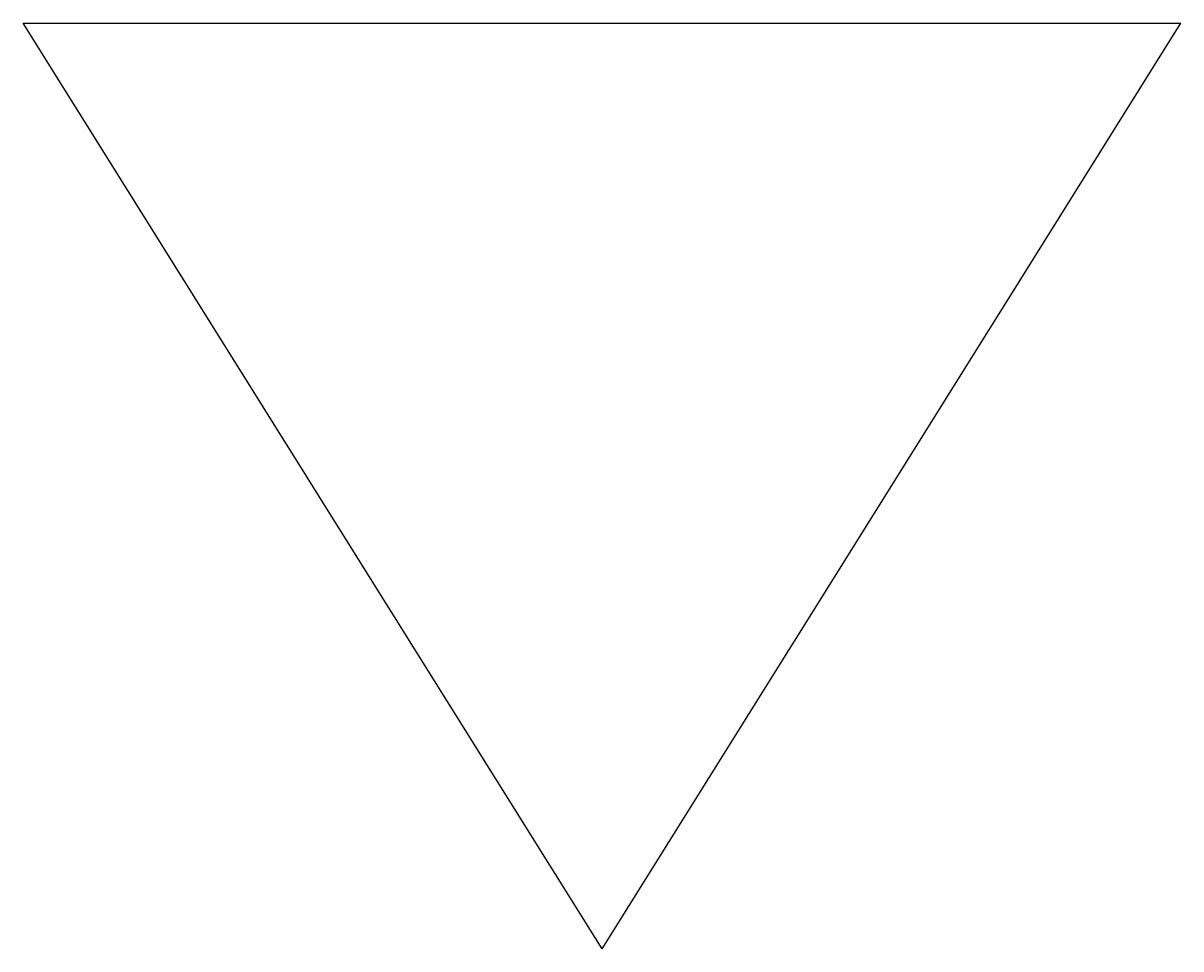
# Model space of a CAD drawing. Header units: millimetres. Extents: x -125 to 125, y -100 to 100.
import ezdxf

# ---------------------------------------------------------------- set-up
doc = ezdxf.new("R2010")
doc.units = ezdxf.units.MM

msp = doc.modelspace()

# ---------------------------------------------------------------- linework, layer by layer
at = {"color": 0, "linetype": 'ByBlock', "lineweight": -2}
for p, q in [((-125, 100), (125, 100)), ((0, -100), (-125, 100)), ((0, -100), (125, 100))]:
    msp.add_line(p, q, dxfattribs=at)

doc.saveas('drawing.dxf')
